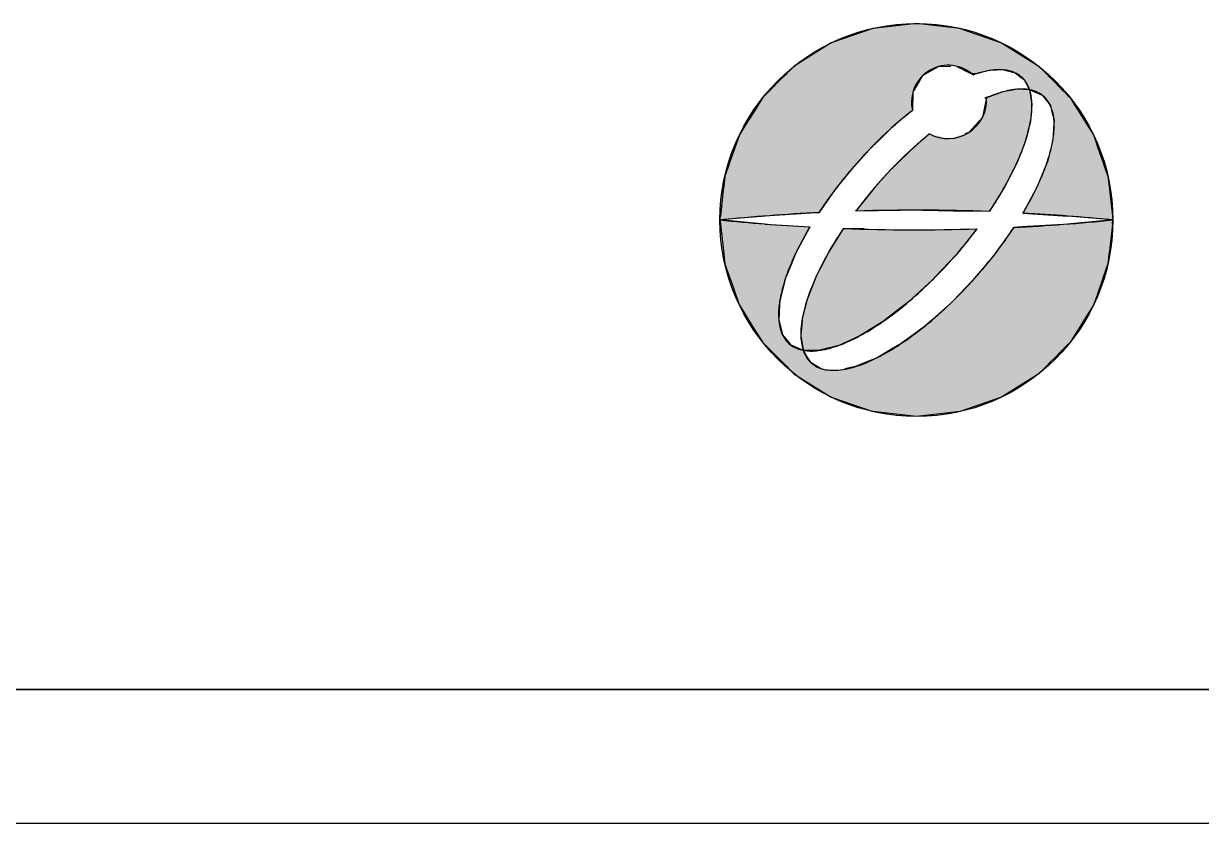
# Model space of a CAD drawing. Extents: x 1329 to 1605, y 497 to 704.
# Drawn here: x 1519.92 to 1533.11, y 496.74 to 505.69 of the extents above; entities that cross this region are included whole.
import ezdxf

# ---------------------------------------------------------------- set-up
doc = ezdxf.new("R2010")
doc.units = 0
doc.layers.add('LSC-DA1', color=7, linetype='CONTINUOUS')

# ---------------------------------------------------------------- blocks, each defined once
blk = doc.blocks.new('*U14')
at = {"layer": 'LSC-DA1', "linetype": 'CONTINUOUS'}
for p, q in [((94.775, 8.899), (94.31, 8.737)), ((95.265, 8.955), (94.775, 8.899)), ((95.754, 8.899), (95.265, 8.955)), ((95.754, 8.899), (96.219, 8.737)), ((94.31, 8.737), (93.895, 8.476)), ((96.219, 8.737), (96.634, 8.476)), ((93.89, 8.471), (93.853, 8.435)), ((93.893, 8.475), (93.89, 8.471)), ((93.895, 8.476), (93.893, 8.475)), ((95.51, 8.471), (95.448, 8.435)), ((95.649, 8.475), (95.51, 8.471)), ((95.719, 8.475), (95.725, 8.471)), ((95.725, 8.471), (95.794, 8.435)), ((96.634, 8.476), (96.636, 8.475)), ((96.636, 8.475), (96.639, 8.471)), ((96.639, 8.471), (96.676, 8.435)), ((93.744, 8.326), (93.631, 8.213)), ((93.785, 8.367), (93.744, 8.326)), ((93.798, 8.38), (93.785, 8.367)), ((93.819, 8.401), (93.798, 8.38)), ((93.846, 8.428), (93.819, 8.401)), ((93.853, 8.435), (93.846, 8.428)), ((95.307, 8.326), (95.24, 8.213)), ((95.331, 8.367), (95.307, 8.326)), ((95.353, 8.38), (95.331, 8.367)), ((95.389, 8.401), (95.353, 8.38)), ((95.435, 8.428), (95.389, 8.401)), ((95.448, 8.435), (95.435, 8.428)), ((95.794, 8.435), (95.808, 8.428)), ((95.808, 8.428), (95.86, 8.401)), ((95.9, 8.38), (95.86, 8.401)), ((95.98, 8.401), (95.9, 8.38)), ((96.083, 8.428), (95.98, 8.401)), ((96.242, 8.435), (96.083, 8.428)), ((96.242, 8.435), (96.269, 8.428)), ((96.269, 8.428), (96.372, 8.401)), ((96.372, 8.401), (96.4, 8.38)), ((96.4, 8.38), (96.416, 8.367)), ((96.416, 8.367), (96.47, 8.326)), ((96.47, 8.326), (96.532, 8.213)), ((96.676, 8.435), (96.683, 8.428)), ((96.683, 8.428), (96.71, 8.401)), ((96.71, 8.401), (96.731, 8.38)), ((96.731, 8.38), (96.744, 8.367)), ((96.744, 8.367), (96.785, 8.326)), ((96.785, 8.326), (96.898, 8.213)), ((93.607, 8.189), (93.572, 8.153)), ((93.631, 8.213), (93.607, 8.189)), ((95.226, 8.189), (95.225, 8.153)), ((95.24, 8.213), (95.226, 8.189)), ((96.532, 8.213), (96.588, 8.189)), ((96.588, 8.189), (96.672, 8.153)), ((96.898, 8.213), (96.922, 8.189)), ((96.922, 8.189), (96.957, 8.153)), ((93.545, 8.126), (93.489, 8.038)), ((93.572, 8.153), (93.545, 8.126)), ((95.224, 8.126), (95.222, 8.038)), ((95.225, 8.153), (95.224, 8.126)), ((96.672, 8.153), (96.694, 8.126)), ((96.694, 8.126), (96.765, 8.038)), ((96.957, 8.153), (96.985, 8.126)), ((96.985, 8.126), (97.04, 8.038)), ((93.454, 7.982), (93.384, 7.871)), ((93.489, 8.038), (93.454, 7.982)), ((95.22, 7.982), (95.087, 7.871)), ((95.222, 8.038), (95.22, 7.982)), ((96.765, 8.038), (96.778, 7.982)), ((96.778, 7.982), (96.806, 7.871)), ((97.04, 8.038), (97.075, 7.982)), ((97.075, 7.982), (97.145, 7.871)), ((93.333, 7.79), (93.282, 7.709)), ((93.384, 7.871), (93.333, 7.79)), ((94.991, 7.79), (94.907, 7.709)), ((95.087, 7.871), (94.991, 7.79)), ((96.801, 7.79), (96.797, 7.709)), ((96.806, 7.871), (96.801, 7.79)), ((97.145, 7.871), (97.196, 7.79)), ((97.196, 7.79), (97.247, 7.709)), ((93.265, 7.658), (93.235, 7.573)), ((93.282, 7.709), (93.265, 7.658)), ((94.854, 7.658), (94.766, 7.573)), ((94.907, 7.709), (94.854, 7.658)), ((96.794, 7.658), (96.773, 7.573)), ((96.797, 7.709), (96.794, 7.658)), ((97.247, 7.709), (97.265, 7.658)), ((97.265, 7.658), (97.294, 7.573)), ((93.235, 7.573), (93.177, 7.407)), ((94.766, 7.573), (94.615, 7.407)), ((96.773, 7.573), (96.731, 7.407)), ((97.294, 7.573), (97.352, 7.407)), ((93.177, 7.407), (93.153, 7.338)), ((94.615, 7.407), (94.551, 7.338)), ((96.731, 7.407), (96.702, 7.338)), ((97.352, 7.407), (97.376, 7.338)), ((93.153, 7.338), (93.12, 7.244)), ((94.551, 7.338), (94.475, 7.244)), ((96.702, 7.338), (96.664, 7.244)), ((97.376, 7.338), (97.409, 7.244)), ((93.107, 7.129), (93.102, 7.091)), ((93.12, 7.244), (93.107, 7.129)), ((94.382, 7.129), (94.352, 7.091)), ((94.475, 7.244), (94.382, 7.129)), ((96.617, 7.129), (96.597, 7.091)), ((96.664, 7.244), (96.617, 7.129)), ((97.409, 7.244), (97.422, 7.129)), ((97.422, 7.129), (97.427, 7.091)), ((93.102, 7.091), (93.074, 6.837)), ((94.352, 7.091), (94.172, 6.837)), ((96.597, 7.091), (96.461, 6.837)), ((97.427, 7.091), (97.455, 6.837)), ((93.574, 6.799), (93.065, 6.755)), ((93.065, 6.755), (93.07, 6.799)), ((93.073, 6.832), (93.07, 6.803)), ((93.07, 6.803), (93.07, 6.799)), ((93.074, 6.837), (93.073, 6.832)), ((93.618, 6.803), (93.574, 6.799)), ((94.088, 6.832), (93.618, 6.803)), ((94.172, 6.837), (94.088, 6.832)), ((96.461, 6.837), (96.458, 6.832)), ((96.458, 6.832), (96.903, 6.803)), ((96.903, 6.803), (96.962, 6.799)), ((97.465, 6.755), (96.962, 6.799)), ((97.455, 6.837), (97.456, 6.832)), ((97.456, 6.832), (97.459, 6.803)), ((97.459, 6.803), (97.46, 6.799)), ((97.46, 6.799), (97.465, 6.755))]:
    blk.add_line(p, q, dxfattribs=at)
for points in [[(94.775, 8.899), (94.31, 8.737), (96.219, 8.737)], [(95.265, 8.955), (94.775, 8.899), (95.754, 8.899)], [(94.31, 8.737), (93.895, 8.476), (96.634, 8.476)], [(93.89, 8.471), (93.853, 8.435), (95.448, 8.435)], [(93.893, 8.475), (93.89, 8.471), (95.51, 8.471)], [(93.895, 8.476), (93.893, 8.475), (95.649, 8.475)], [(95.717, 8.476), (95.719, 8.475), (96.636, 8.475)], [(95.719, 8.475), (95.725, 8.471), (96.639, 8.471)], [(95.725, 8.471), (95.794, 8.435), (96.676, 8.435)], [(93.744, 8.326), (93.631, 8.213), (95.24, 8.213)], [(93.785, 8.367), (93.744, 8.326), (95.307, 8.326)], [(93.798, 8.38), (93.785, 8.367), (95.331, 8.367)], [(93.819, 8.401), (93.798, 8.38), (95.353, 8.38)], [(93.846, 8.428), (93.819, 8.401), (95.389, 8.401)], [(93.853, 8.435), (93.846, 8.428), (95.435, 8.428)], [(95.794, 8.435), (95.808, 8.428), (96.083, 8.428)], [(95.808, 8.428), (95.86, 8.401), (95.98, 8.401)], [(96.242, 8.435), (96.269, 8.428), (96.683, 8.428)], [(96.269, 8.428), (96.372, 8.401), (96.71, 8.401)], [(96.372, 8.401), (96.4, 8.38), (96.731, 8.38)], [(96.4, 8.38), (96.416, 8.367), (96.744, 8.367)], [(96.416, 8.367), (96.47, 8.326), (96.785, 8.326)], [(96.47, 8.326), (96.532, 8.213), (96.898, 8.213)], [(93.607, 8.189), (93.572, 8.153), (95.225, 8.153)], [(93.631, 8.213), (93.607, 8.189), (95.226, 8.189)], [(96.532, 8.213), (96.588, 8.189), (96.922, 8.189)], [(96.588, 8.189), (96.672, 8.153), (96.957, 8.153)], [(93.545, 8.126), (93.489, 8.038), (95.222, 8.038)], [(93.572, 8.153), (93.545, 8.126), (95.224, 8.126)], [(96.672, 8.153), (96.694, 8.126), (96.985, 8.126)], [(96.694, 8.126), (96.765, 8.038), (97.04, 8.038)], [(93.454, 7.982), (93.384, 7.871), (95.087, 7.871)], [(93.489, 8.038), (93.454, 7.982), (95.22, 7.982)], [(96.765, 8.038), (96.778, 7.982), (97.075, 7.982)], [(96.778, 7.982), (96.806, 7.871), (97.145, 7.871)], [(93.333, 7.79), (93.282, 7.709), (94.907, 7.709)], [(93.384, 7.871), (93.333, 7.79), (94.991, 7.79)], [(96.801, 7.79), (96.797, 7.709), (97.247, 7.709)], [(96.806, 7.871), (96.801, 7.79), (97.196, 7.79)], [(93.265, 7.658), (93.235, 7.573), (94.766, 7.573)], [(93.282, 7.709), (93.265, 7.658), (94.854, 7.658)], [(96.794, 7.658), (96.773, 7.573), (97.294, 7.573)], [(96.797, 7.709), (96.794, 7.658), (97.265, 7.658)], [(93.235, 7.573), (93.177, 7.407), (94.615, 7.407)], [(96.773, 7.573), (96.731, 7.407), (97.352, 7.407)], [(93.177, 7.407), (93.153, 7.338), (94.551, 7.338)], [(96.731, 7.407), (96.702, 7.338), (97.376, 7.338)], [(93.153, 7.338), (93.12, 7.244), (94.475, 7.244)], [(96.702, 7.338), (96.664, 7.244), (97.409, 7.244)], [(93.107, 7.129), (93.102, 7.091), (94.352, 7.091)], [(93.12, 7.244), (93.107, 7.129), (94.382, 7.129)], [(96.617, 7.129), (96.597, 7.091), (97.427, 7.091)], [(96.664, 7.244), (96.617, 7.129), (97.422, 7.129)], [(93.102, 7.091), (93.074, 6.837), (94.172, 6.837)], [(96.597, 7.091), (96.461, 6.837), (97.455, 6.837)], [(93.073, 6.832), (93.07, 6.803), (93.618, 6.803)], [(93.07, 6.803), (93.07, 6.799), (93.574, 6.799)], [(93.074, 6.837), (93.073, 6.832), (94.088, 6.832)], [(96.461, 6.837), (96.458, 6.832), (97.456, 6.832)], [(96.458, 6.832), (96.903, 6.803), (97.459, 6.803)], [(96.903, 6.803), (96.962, 6.799), (97.46, 6.799)]]:
    blk.add_solid(points, dxfattribs=at)
at = {"layer": 'LSC-DA1', "linetype": 'CONTINUOUS', "extrusion": (0, 0, -1)}
for points in [[(-94.775, 8.899), (-95.754, 8.899), (-96.219, 8.737)], [(-94.31, 8.737), (-96.219, 8.737), (-96.634, 8.476)], [(-93.89, 8.471), (-95.51, 8.471), (-95.448, 8.435)], [(-93.893, 8.475), (-95.649, 8.475), (-95.51, 8.471)], [(-93.895, 8.476), (-95.717, 8.476), (-95.649, 8.475)], [(-95.717, 8.476), (-96.634, 8.476), (-96.636, 8.475)], [(-95.719, 8.475), (-96.636, 8.475), (-96.639, 8.471)], [(-95.725, 8.471), (-96.639, 8.471), (-96.676, 8.435)], [(-93.744, 8.326), (-95.307, 8.326), (-95.24, 8.213)], [(-93.785, 8.367), (-95.331, 8.367), (-95.307, 8.326)], [(-93.798, 8.38), (-95.353, 8.38), (-95.331, 8.367)], [(-93.819, 8.401), (-95.389, 8.401), (-95.353, 8.38)], [(-93.846, 8.428), (-95.435, 8.428), (-95.389, 8.401)], [(-93.853, 8.435), (-95.448, 8.435), (-95.435, 8.428)], [(-95.794, 8.435), (-96.242, 8.435), (-96.083, 8.428)], [(-95.808, 8.428), (-96.083, 8.428), (-95.98, 8.401)], [(-95.86, 8.401), (-95.98, 8.401), (-95.9, 8.38)], [(-96.242, 8.435), (-96.676, 8.435), (-96.683, 8.428)], [(-96.269, 8.428), (-96.683, 8.428), (-96.71, 8.401)], [(-96.372, 8.401), (-96.71, 8.401), (-96.731, 8.38)], [(-96.4, 8.38), (-96.731, 8.38), (-96.744, 8.367)], [(-96.416, 8.367), (-96.744, 8.367), (-96.785, 8.326)], [(-96.47, 8.326), (-96.785, 8.326), (-96.898, 8.213)], [(-93.607, 8.189), (-95.226, 8.189), (-95.225, 8.153)], [(-93.631, 8.213), (-95.24, 8.213), (-95.226, 8.189)], [(-96.532, 8.213), (-96.898, 8.213), (-96.922, 8.189)], [(-96.588, 8.189), (-96.922, 8.189), (-96.957, 8.153)], [(-93.545, 8.126), (-95.224, 8.126), (-95.222, 8.038)], [(-93.572, 8.153), (-95.225, 8.153), (-95.224, 8.126)], [(-96.672, 8.153), (-96.957, 8.153), (-96.985, 8.126)], [(-96.694, 8.126), (-96.985, 8.126), (-97.04, 8.038)], [(-93.454, 7.982), (-95.22, 7.982), (-95.087, 7.871)], [(-93.489, 8.038), (-95.222, 8.038), (-95.22, 7.982)], [(-96.765, 8.038), (-97.04, 8.038), (-97.075, 7.982)], [(-96.778, 7.982), (-97.075, 7.982), (-97.145, 7.871)], [(-93.333, 7.79), (-94.991, 7.79), (-94.907, 7.709)], [(-93.384, 7.871), (-95.087, 7.871), (-94.991, 7.79)], [(-96.801, 7.79), (-97.196, 7.79), (-97.247, 7.709)], [(-96.806, 7.871), (-97.145, 7.871), (-97.196, 7.79)], [(-93.265, 7.658), (-94.854, 7.658), (-94.766, 7.573)], [(-93.282, 7.709), (-94.907, 7.709), (-94.854, 7.658)], [(-96.794, 7.658), (-97.265, 7.658), (-97.294, 7.573)], [(-96.797, 7.709), (-97.247, 7.709), (-97.265, 7.658)], [(-93.235, 7.573), (-94.766, 7.573), (-94.615, 7.407)], [(-96.773, 7.573), (-97.294, 7.573), (-97.352, 7.407)], [(-93.177, 7.407), (-94.615, 7.407), (-94.551, 7.338)], [(-96.731, 7.407), (-97.352, 7.407), (-97.376, 7.338)], [(-93.153, 7.338), (-94.551, 7.338), (-94.475, 7.244)], [(-96.702, 7.338), (-97.376, 7.338), (-97.409, 7.244)], [(-93.107, 7.129), (-94.382, 7.129), (-94.352, 7.091)], [(-93.12, 7.244), (-94.475, 7.244), (-94.382, 7.129)], [(-96.617, 7.129), (-97.422, 7.129), (-97.427, 7.091)], [(-96.664, 7.244), (-97.409, 7.244), (-97.422, 7.129)], [(-93.102, 7.091), (-94.352, 7.091), (-94.172, 6.837)], [(-96.597, 7.091), (-97.427, 7.091), (-97.455, 6.837)], [(-93.07, 6.799), (-93.574, 6.799), (-93.065, 6.755)], [(-93.07, 6.803), (-93.618, 6.803), (-93.574, 6.799)], [(-93.073, 6.832), (-94.088, 6.832), (-93.618, 6.803)], [(-93.074, 6.837), (-94.172, 6.837), (-94.088, 6.832)], [(-96.458, 6.832), (-97.456, 6.832), (-97.459, 6.803)], [(-96.461, 6.837), (-97.455, 6.837), (-97.456, 6.832)], [(-96.903, 6.803), (-97.459, 6.803), (-97.46, 6.799)], [(-96.962, 6.799), (-97.46, 6.799), (-97.465, 6.755)]]:
    blk.add_solid(points, dxfattribs=at)
blk = doc.blocks.new('*U15')
at = {"layer": 'LSC-DA1', "linetype": 'CONTINUOUS'}
for p, q in [((96.231, 8.189), (96.05, 8.124)), ((96.36, 8.213), (96.231, 8.189)), ((96.393, 8.219), (96.36, 8.213)), ((96.532, 8.213), (96.393, 8.219)), ((96.532, 8.213), (96.536, 8.189)), ((96.536, 8.189), (96.547, 8.124)), ((96.035, 8.053), (96.004, 7.901)), ((96.05, 8.124), (96.035, 8.053)), ((96.559, 8.053), (96.546, 7.901)), ((96.547, 8.124), (96.559, 8.053)), ((95.964, 7.858), (95.85, 7.733)), ((96.004, 7.901), (95.964, 7.858)), ((96.542, 7.858), (96.51, 7.733)), ((96.546, 7.901), (96.542, 7.858)), ((95.35, 7.666), (95.311, 7.633)), ((95.411, 7.72), (95.35, 7.666)), ((95.85, 7.733), (95.808, 7.72)), ((96.493, 7.666), (96.484, 7.633)), ((96.507, 7.72), (96.493, 7.666)), ((96.51, 7.733), (96.507, 7.72)), ((95.193, 7.53), (95.046, 7.385)), ((95.311, 7.633), (95.193, 7.53)), ((96.444, 7.53), (96.386, 7.385)), ((96.484, 7.633), (96.444, 7.53)), ((94.979, 7.319), (94.801, 7.121)), ((95.046, 7.385), (94.979, 7.319)), ((96.352, 7.319), (96.251, 7.121)), ((96.386, 7.385), (96.352, 7.319)), ((94.775, 7.092), (94.594, 6.864)), ((94.801, 7.121), (94.775, 7.092)), ((96.233, 7.092), (96.091, 6.864)), ((96.251, 7.121), (96.233, 7.092)), ((95.334, 6.864), (94.585, 6.854)), ((94.585, 6.854), (94.594, 6.864)), ((95.334, 6.864), (95.849, 6.854)), ((96.091, 6.864), (96.085, 6.854)), ((96.082, 6.849), (95.849, 6.854)), ((96.085, 6.854), (96.082, 6.849))]:
    blk.add_line(p, q, dxfattribs=at)
for points in [[(96.231, 8.189), (96.05, 8.124), (96.547, 8.124)], [(96.36, 8.213), (96.231, 8.189), (96.536, 8.189)], [(96.393, 8.219), (96.36, 8.213), (96.532, 8.213)], [(96.035, 8.053), (96.004, 7.901), (96.546, 7.901)], [(96.05, 8.124), (96.035, 8.053), (96.559, 8.053)], [(95.964, 7.858), (95.85, 7.733), (96.51, 7.733)], [(96.004, 7.901), (95.964, 7.858), (96.542, 7.858)], [(95.35, 7.666), (95.311, 7.633), (96.484, 7.633)], [(95.411, 7.72), (95.35, 7.666), (95.633, 7.666)], [(95.808, 7.72), (95.633, 7.666), (96.493, 7.666)], [(95.85, 7.733), (95.808, 7.72), (96.507, 7.72)], [(95.193, 7.53), (95.046, 7.385), (96.386, 7.385)], [(95.311, 7.633), (95.193, 7.53), (96.444, 7.53)], [(94.979, 7.319), (94.801, 7.121), (96.251, 7.121)], [(95.046, 7.385), (94.979, 7.319), (96.352, 7.319)], [(94.775, 7.092), (94.594, 6.864), (96.091, 6.864)], [(94.801, 7.121), (94.775, 7.092), (96.233, 7.092)], [(95.334, 6.864), (95.849, 6.854), (96.085, 6.854)]]:
    blk.add_solid(points, dxfattribs=at)
at = {"layer": 'LSC-DA1', "linetype": 'CONTINUOUS', "extrusion": (0, 0, -1)}
for points in [[(-96.231, 8.189), (-96.536, 8.189), (-96.547, 8.124)], [(-96.36, 8.213), (-96.532, 8.213), (-96.536, 8.189)], [(-96.035, 8.053), (-96.559, 8.053), (-96.546, 7.901)], [(-96.05, 8.124), (-96.547, 8.124), (-96.559, 8.053)], [(-95.964, 7.858), (-96.542, 7.858), (-96.51, 7.733)], [(-96.004, 7.901), (-96.546, 7.901), (-96.542, 7.858)], [(-95.35, 7.666), (-96.493, 7.666), (-96.484, 7.633)], [(-95.808, 7.72), (-96.507, 7.72), (-96.493, 7.666)], [(-95.85, 7.733), (-96.51, 7.733), (-96.507, 7.72)], [(-95.193, 7.53), (-96.444, 7.53), (-96.386, 7.385)], [(-95.311, 7.633), (-96.484, 7.633), (-96.444, 7.53)], [(-94.979, 7.319), (-96.352, 7.319), (-96.251, 7.121)], [(-95.046, 7.385), (-96.386, 7.385), (-96.352, 7.319)], [(-94.775, 7.092), (-96.233, 7.092), (-96.091, 6.864)], [(-94.801, 7.121), (-96.251, 7.121), (-96.233, 7.092)], [(-94.594, 6.864), (-95.334, 6.864), (-94.585, 6.854)], [(-95.334, 6.864), (-96.091, 6.864), (-96.085, 6.854)], [(-95.849, 6.854), (-96.085, 6.854), (-96.082, 6.849)]]:
    blk.add_solid(points, dxfattribs=at)
blk = doc.blocks.new('*U16')
at = {"layer": 'LSC-DA1', "linetype": 'CONTINUOUS'}
for p, q in [((94.438, 6.645), (94.278, 6.388)), ((94.444, 6.655), (94.438, 6.645)), ((94.447, 6.66), (94.444, 6.655)), ((94.681, 6.655), (94.447, 6.66)), ((95.935, 6.645), (95.728, 6.388)), ((95.935, 6.645), (95.944, 6.655)), ((94.264, 6.36), (94.143, 6.125)), ((94.278, 6.388), (94.264, 6.36)), ((95.705, 6.36), (95.484, 6.125)), ((95.728, 6.388), (95.705, 6.36)), ((94.127, 6.084), (94.045, 5.876)), ((94.143, 6.125), (94.127, 6.084)), ((95.446, 6.084), (95.219, 5.876)), ((95.484, 6.125), (95.446, 6.084)), ((94.035, 5.837), (93.987, 5.651)), ((94.045, 5.876), (94.035, 5.837)), ((95.176, 5.837), (94.935, 5.651)), ((95.219, 5.876), (95.176, 5.837)), ((93.985, 5.628), (93.971, 5.464)), ((93.987, 5.651), (93.985, 5.628)), ((94.904, 5.628), (94.641, 5.464)), ((94.935, 5.651), (94.904, 5.628)), ((93.971, 5.464), (93.971, 5.456)), ((93.971, 5.456), (93.988, 5.351)), ((94.624, 5.456), (94.396, 5.351)), ((94.641, 5.464), (94.624, 5.456)), ((93.988, 5.351), (93.997, 5.296)), ((94.179, 5.295), (93.997, 5.296)), ((94.184, 5.296), (94.179, 5.295)), ((94.396, 5.351), (94.184, 5.296))]:
    blk.add_line(p, q, dxfattribs=at)
for points in [[(94.438, 6.645), (94.278, 6.388), (95.728, 6.388)], [(94.444, 6.655), (94.438, 6.645), (95.195, 6.645)], [(94.447, 6.66), (94.444, 6.655), (94.681, 6.655)], [(95.944, 6.655), (95.195, 6.645), (95.935, 6.645)], [(94.264, 6.36), (94.143, 6.125), (95.484, 6.125)], [(94.278, 6.388), (94.264, 6.36), (95.705, 6.36)], [(94.127, 6.084), (94.045, 5.876), (95.219, 5.876)], [(94.143, 6.125), (94.127, 6.084), (95.446, 6.084)], [(94.035, 5.837), (93.987, 5.651), (94.935, 5.651)], [(94.045, 5.876), (94.035, 5.837), (95.176, 5.837)], [(93.985, 5.628), (93.971, 5.464), (94.641, 5.464)], [(93.987, 5.651), (93.985, 5.628), (94.904, 5.628)], [(93.971, 5.464), (93.971, 5.456), (94.624, 5.456)], [(93.971, 5.456), (93.988, 5.351), (94.396, 5.351)], [(93.988, 5.351), (93.997, 5.296), (94.184, 5.296)]]:
    blk.add_solid(points, dxfattribs=at)
at = {"layer": 'LSC-DA1', "linetype": 'CONTINUOUS', "extrusion": (0, 0, -1)}
for points in [[(-94.438, 6.645), (-95.935, 6.645), (-95.728, 6.388)], [(-94.444, 6.655), (-94.681, 6.655), (-95.195, 6.645)], [(-94.264, 6.36), (-95.705, 6.36), (-95.484, 6.125)], [(-94.278, 6.388), (-95.728, 6.388), (-95.705, 6.36)], [(-94.127, 6.084), (-95.446, 6.084), (-95.219, 5.876)], [(-94.143, 6.125), (-95.484, 6.125), (-95.446, 6.084)], [(-94.035, 5.837), (-95.176, 5.837), (-94.935, 5.651)], [(-94.045, 5.876), (-95.219, 5.876), (-95.176, 5.837)], [(-93.985, 5.628), (-94.904, 5.628), (-94.641, 5.464)], [(-93.987, 5.651), (-94.935, 5.651), (-94.904, 5.628)], [(-93.971, 5.464), (-94.641, 5.464), (-94.624, 5.456)], [(-93.971, 5.456), (-94.624, 5.456), (-94.396, 5.351)], [(-93.988, 5.351), (-94.396, 5.351), (-94.184, 5.296)], [(-93.997, 5.296), (-94.184, 5.296), (-94.179, 5.295)]]:
    blk.add_solid(points, dxfattribs=at)
blk = doc.blocks.new('*U17')
at = {"layer": 'LSC-DA1', "linetype": 'CONTINUOUS'}
for p, q in [((93.065, 6.755), (93.07, 6.71)), ((93.568, 6.71), (93.065, 6.755)), ((97.465, 6.755), (96.955, 6.71)), ((97.46, 6.71), (97.465, 6.755)), ((93.07, 6.71), (93.07, 6.706)), ((93.07, 6.706), (93.073, 6.677)), ((93.073, 6.677), (93.074, 6.672)), ((93.074, 6.672), (93.107, 6.38)), ((93.568, 6.71), (93.626, 6.706)), ((93.626, 6.706), (94.071, 6.677)), ((94.069, 6.672), (93.912, 6.38)), ((94.071, 6.677), (94.069, 6.672)), ((96.357, 6.672), (96.148, 6.38)), ((96.441, 6.677), (96.357, 6.672)), ((96.911, 6.706), (96.441, 6.677)), ((96.955, 6.71), (96.911, 6.706)), ((97.455, 6.672), (97.422, 6.38)), ((97.456, 6.677), (97.455, 6.672)), ((97.459, 6.706), (97.456, 6.677)), ((97.46, 6.71), (97.459, 6.706)), ((93.107, 6.38), (93.108, 6.369)), ((93.108, 6.369), (93.12, 6.265)), ((93.907, 6.369), (93.865, 6.265)), ((93.912, 6.38), (93.907, 6.369)), ((96.139, 6.369), (96.053, 6.265)), ((96.148, 6.38), (96.139, 6.369)), ((97.421, 6.369), (97.409, 6.265)), ((97.422, 6.38), (97.421, 6.369)), ((93.12, 6.265), (93.177, 6.102)), ((93.865, 6.265), (93.798, 6.102)), ((96.053, 6.265), (95.916, 6.102)), ((97.409, 6.265), (97.352, 6.102)), ((93.177, 6.102), (93.186, 6.076)), ((93.186, 6.076), (93.265, 5.851)), ((93.792, 6.076), (93.735, 5.851)), ((93.798, 6.102), (93.792, 6.076)), ((95.894, 6.076), (95.675, 5.851)), ((95.916, 6.102), (95.894, 6.076)), ((97.343, 6.076), (97.265, 5.851)), ((97.352, 6.102), (97.343, 6.076)), ((93.265, 5.851), (93.281, 5.804)), ((93.281, 5.804), (93.282, 5.8)), ((93.735, 5.851), (93.732, 5.804)), ((93.732, 5.804), (93.732, 5.8)), ((95.63, 5.804), (95.625, 5.8)), ((95.675, 5.851), (95.63, 5.804)), ((97.248, 5.804), (97.247, 5.8)), ((97.265, 5.851), (97.248, 5.804)), ((93.282, 5.8), (93.384, 5.638)), ((93.732, 5.8), (93.723, 5.638)), ((95.625, 5.8), (95.441, 5.638)), ((97.247, 5.8), (97.145, 5.638)), ((93.384, 5.638), (93.43, 5.564)), ((93.43, 5.564), (93.489, 5.471)), ((93.723, 5.638), (93.742, 5.564)), ((93.742, 5.564), (93.764, 5.471)), ((95.357, 5.564), (95.23, 5.471)), ((95.441, 5.638), (95.357, 5.564)), ((97.099, 5.564), (97.04, 5.471)), ((97.145, 5.638), (97.099, 5.564)), ((93.489, 5.471), (93.545, 5.383)), ((93.764, 5.471), (93.835, 5.383)), ((95.23, 5.471), (95.109, 5.383)), ((97.04, 5.471), (96.985, 5.383)), ((93.545, 5.383), (93.563, 5.365)), ((93.563, 5.365), (93.572, 5.356)), ((93.572, 5.356), (93.631, 5.296)), ((93.631, 5.296), (93.715, 5.213)), ((93.835, 5.383), (93.85, 5.365)), ((93.85, 5.365), (93.857, 5.356)), ((93.857, 5.356), (93.997, 5.296)), ((93.997, 5.296), (94.047, 5.213)), ((94.967, 5.296), (94.824, 5.213)), ((95.069, 5.356), (94.967, 5.296)), ((95.084, 5.365), (95.069, 5.356)), ((95.109, 5.383), (95.084, 5.365)), ((96.898, 5.296), (96.815, 5.213)), ((96.957, 5.356), (96.898, 5.296)), ((96.966, 5.365), (96.957, 5.356)), ((96.985, 5.383), (96.966, 5.365)), ((93.715, 5.213), (93.762, 5.166)), ((93.762, 5.166), (93.813, 5.114)), ((94.047, 5.213), (94.075, 5.166)), ((94.075, 5.166), (94.162, 5.114)), ((94.709, 5.166), (94.584, 5.114)), ((94.824, 5.213), (94.709, 5.166)), ((96.767, 5.166), (96.716, 5.114)), ((96.815, 5.213), (96.767, 5.166)), ((93.813, 5.114), (93.837, 5.09)), ((93.837, 5.09), (93.854, 5.073)), ((93.854, 5.073), (93.893, 5.034)), ((93.893, 5.034), (94.31, 4.772)), ((94.162, 5.114), (94.203, 5.09)), ((94.584, 5.114), (94.463, 5.09)), ((96.636, 5.034), (96.219, 4.772)), ((96.675, 5.073), (96.636, 5.034)), ((96.692, 5.09), (96.675, 5.073)), ((96.716, 5.114), (96.692, 5.09)), ((94.31, 4.772), (94.775, 4.61)), ((96.219, 4.772), (95.754, 4.61)), ((95.265, 4.555), (94.775, 4.61)), ((95.754, 4.61), (95.265, 4.555))]:
    blk.add_line(p, q, dxfattribs=at)
for points in [[(93.065, 6.755), (93.07, 6.71), (93.568, 6.71)], [(97.465, 6.755), (96.955, 6.71), (97.46, 6.71)], [(93.07, 6.71), (93.07, 6.706), (93.626, 6.706)], [(93.07, 6.706), (93.073, 6.677), (94.071, 6.677)], [(93.073, 6.677), (93.074, 6.672), (94.069, 6.672)], [(93.074, 6.672), (93.107, 6.38), (93.912, 6.38)], [(96.357, 6.672), (96.148, 6.38), (97.422, 6.38)], [(96.441, 6.677), (96.357, 6.672), (97.455, 6.672)], [(96.911, 6.706), (96.441, 6.677), (97.456, 6.677)], [(96.955, 6.71), (96.911, 6.706), (97.459, 6.706)], [(93.107, 6.38), (93.108, 6.369), (93.907, 6.369)], [(93.108, 6.369), (93.12, 6.265), (93.865, 6.265)], [(96.139, 6.369), (96.053, 6.265), (97.409, 6.265)], [(96.148, 6.38), (96.139, 6.369), (97.421, 6.369)], [(93.12, 6.265), (93.177, 6.102), (93.798, 6.102)], [(96.053, 6.265), (95.916, 6.102), (97.352, 6.102)], [(93.177, 6.102), (93.186, 6.076), (93.792, 6.076)], [(93.186, 6.076), (93.265, 5.851), (93.735, 5.851)], [(95.894, 6.076), (95.675, 5.851), (97.265, 5.851)], [(95.916, 6.102), (95.894, 6.076), (97.343, 6.076)], [(93.265, 5.851), (93.281, 5.804), (93.732, 5.804)], [(93.281, 5.804), (93.282, 5.8), (93.732, 5.8)], [(95.63, 5.804), (95.625, 5.8), (97.247, 5.8)], [(95.675, 5.851), (95.63, 5.804), (97.248, 5.804)], [(93.282, 5.8), (93.384, 5.638), (93.723, 5.638)], [(95.625, 5.8), (95.441, 5.638), (97.145, 5.638)], [(93.384, 5.638), (93.43, 5.564), (93.742, 5.564)], [(93.43, 5.564), (93.489, 5.471), (93.764, 5.471)], [(95.357, 5.564), (95.23, 5.471), (97.04, 5.471)], [(95.441, 5.638), (95.357, 5.564), (97.099, 5.564)], [(93.489, 5.471), (93.545, 5.383), (93.835, 5.383)], [(95.23, 5.471), (95.109, 5.383), (96.985, 5.383)], [(93.545, 5.383), (93.563, 5.365), (93.85, 5.365)], [(93.563, 5.365), (93.572, 5.356), (93.857, 5.356)], [(93.572, 5.356), (93.631, 5.296), (93.997, 5.296)], [(93.631, 5.296), (93.715, 5.213), (94.047, 5.213)], [(94.967, 5.296), (94.824, 5.213), (96.815, 5.213)], [(95.069, 5.356), (94.967, 5.296), (96.898, 5.296)], [(95.084, 5.365), (95.069, 5.356), (96.957, 5.356)], [(95.109, 5.383), (95.084, 5.365), (96.966, 5.365)], [(93.715, 5.213), (93.762, 5.166), (94.075, 5.166)], [(93.762, 5.166), (93.813, 5.114), (94.162, 5.114)], [(94.709, 5.166), (94.584, 5.114), (96.716, 5.114)], [(94.824, 5.213), (94.709, 5.166), (96.767, 5.166)], [(93.813, 5.114), (93.837, 5.09), (94.203, 5.09)], [(93.837, 5.09), (93.854, 5.073), (94.375, 5.073)], [(93.854, 5.073), (93.893, 5.034), (96.636, 5.034)], [(93.893, 5.034), (94.31, 4.772), (96.219, 4.772)], [(94.463, 5.09), (94.375, 5.073), (96.675, 5.073)], [(94.584, 5.114), (94.463, 5.09), (96.692, 5.09)], [(94.31, 4.772), (94.775, 4.61), (95.754, 4.61)]]:
    blk.add_solid(points, dxfattribs=at)
at = {"layer": 'LSC-DA1', "linetype": 'CONTINUOUS', "extrusion": (0, 0, -1)}
for points in [[(-93.07, 6.71), (-93.568, 6.71), (-93.626, 6.706)], [(-93.07, 6.706), (-93.626, 6.706), (-94.071, 6.677)], [(-93.073, 6.677), (-94.071, 6.677), (-94.069, 6.672)], [(-93.074, 6.672), (-94.069, 6.672), (-93.912, 6.38)], [(-96.357, 6.672), (-97.455, 6.672), (-97.422, 6.38)], [(-96.441, 6.677), (-97.456, 6.677), (-97.455, 6.672)], [(-96.911, 6.706), (-97.459, 6.706), (-97.456, 6.677)], [(-96.955, 6.71), (-97.46, 6.71), (-97.459, 6.706)], [(-93.107, 6.38), (-93.912, 6.38), (-93.907, 6.369)], [(-93.108, 6.369), (-93.907, 6.369), (-93.865, 6.265)], [(-96.139, 6.369), (-97.421, 6.369), (-97.409, 6.265)], [(-96.148, 6.38), (-97.422, 6.38), (-97.421, 6.369)], [(-93.12, 6.265), (-93.865, 6.265), (-93.798, 6.102)], [(-96.053, 6.265), (-97.409, 6.265), (-97.352, 6.102)], [(-93.177, 6.102), (-93.798, 6.102), (-93.792, 6.076)], [(-93.186, 6.076), (-93.792, 6.076), (-93.735, 5.851)], [(-95.894, 6.076), (-97.343, 6.076), (-97.265, 5.851)], [(-95.916, 6.102), (-97.352, 6.102), (-97.343, 6.076)], [(-93.265, 5.851), (-93.735, 5.851), (-93.732, 5.804)], [(-93.281, 5.804), (-93.732, 5.804), (-93.732, 5.8)], [(-95.63, 5.804), (-97.248, 5.804), (-97.247, 5.8)], [(-95.675, 5.851), (-97.265, 5.851), (-97.248, 5.804)], [(-93.282, 5.8), (-93.732, 5.8), (-93.723, 5.638)], [(-95.625, 5.8), (-97.247, 5.8), (-97.145, 5.638)], [(-93.384, 5.638), (-93.723, 5.638), (-93.742, 5.564)], [(-93.43, 5.564), (-93.742, 5.564), (-93.764, 5.471)], [(-95.357, 5.564), (-97.099, 5.564), (-97.04, 5.471)], [(-95.441, 5.638), (-97.145, 5.638), (-97.099, 5.564)], [(-93.489, 5.471), (-93.764, 5.471), (-93.835, 5.383)], [(-95.23, 5.471), (-97.04, 5.471), (-96.985, 5.383)], [(-93.545, 5.383), (-93.835, 5.383), (-93.85, 5.365)], [(-93.563, 5.365), (-93.85, 5.365), (-93.857, 5.356)], [(-93.572, 5.356), (-93.857, 5.356), (-93.997, 5.296)], [(-93.631, 5.296), (-93.997, 5.296), (-94.047, 5.213)], [(-94.967, 5.296), (-96.898, 5.296), (-96.815, 5.213)], [(-95.069, 5.356), (-96.957, 5.356), (-96.898, 5.296)], [(-95.084, 5.365), (-96.966, 5.365), (-96.957, 5.356)], [(-95.109, 5.383), (-96.985, 5.383), (-96.966, 5.365)], [(-93.715, 5.213), (-94.047, 5.213), (-94.075, 5.166)], [(-93.762, 5.166), (-94.075, 5.166), (-94.162, 5.114)], [(-94.709, 5.166), (-96.767, 5.166), (-96.716, 5.114)], [(-94.824, 5.213), (-96.815, 5.213), (-96.767, 5.166)], [(-93.813, 5.114), (-94.162, 5.114), (-94.203, 5.09)], [(-93.837, 5.09), (-94.203, 5.09), (-94.375, 5.073)], [(-93.854, 5.073), (-96.675, 5.073), (-96.636, 5.034)], [(-93.893, 5.034), (-96.636, 5.034), (-96.219, 4.772)], [(-94.463, 5.09), (-96.692, 5.09), (-96.675, 5.073)], [(-94.584, 5.114), (-96.716, 5.114), (-96.692, 5.09)], [(-94.31, 4.772), (-96.219, 4.772), (-95.754, 4.61)], [(-94.775, 4.61), (-95.754, 4.61), (-95.265, 4.555)]]:
    blk.add_solid(points, dxfattribs=at)
blk = doc.blocks.new('A$C54134F2F')
at = {"layer": 'LSC-DA1'}
for p, q in [((150, 1.5), (0, 1.5)), ((24, 1.5), (138, 1.5)), ((150, 0), (0, 0))]:
    blk.add_line(p, q, dxfattribs=at)
for points in [[(96.082, 6.849, 0), (96.097, 6.872, 0), (96.112, 6.895, 0), (96.127, 6.918, 0), (96.142, 6.94, 0), (96.156, 6.963, 0), (96.17, 6.986, 0), (96.184, 7.008, 0), (96.198, 7.031, 0), (96.212, 7.054, 0), (96.225, 7.076, 0), (96.238, 7.099, 0), (96.251, 7.121, 0), (96.264, 7.144, 0), (96.276, 7.166, 0), (96.288, 7.188, 0), (96.3, 7.211, 0), (96.312, 7.233, 0), (96.323, 7.255, 0), (96.335, 7.277, 0), (96.346, 7.299, 0), (96.356, 7.321, 0), (96.367, 7.342, 0), (96.377, 7.364, 0), (96.387, 7.386, 0), (96.396, 7.407, 0), (96.406, 7.428, 0), (96.415, 7.45, 0), (96.424, 7.471, 0), (96.432, 7.492, 0), (96.441, 7.512, 0), (96.449, 7.533, 0), (96.457, 7.554, 0), (96.464, 7.574, 0), (96.471, 7.594, 0), (96.478, 7.614, 0), (96.485, 7.634, 0), (96.491, 7.654, 0), (96.498, 7.673, 0), (96.503, 7.693, 0), (96.509, 7.712, 0), (96.514, 7.731, 0), (96.519, 7.75, 0), (96.524, 7.769, 0), (96.528, 7.787, 0), (96.532, 7.806, 0), (96.536, 7.824, 0), (96.54, 7.842, 0), (96.543, 7.86, 0), (96.546, 7.877, 0), (96.548, 7.894, 0), (96.551, 7.911, 0), (96.553, 7.928, 0), (96.555, 7.945, 0), (96.556, 7.961, 0), (96.557, 7.978, 0), (96.558, 7.994, 0), (96.559, 8.009, 0), (96.559, 8.025, 0), (96.559, 8.04, 0), (96.558, 8.055, 0), (96.558, 8.07, 0), (96.557, 8.084, 0), (96.556, 8.098, 0), (96.554, 8.112, 0), (96.552, 8.126, 0), (96.55, 8.14, 0), (96.548, 8.153, 0), (96.545, 8.166, 0), (96.542, 8.178, 0), (96.539, 8.191, 0), (96.535, 8.203, 0), (96.532, 8.215, 0), (96.528, 8.226, 0), (96.523, 8.237, 0), (96.518, 8.248, 0), (96.513, 8.259, 0), (96.508, 8.269, 0), (96.502, 8.279, 0), (96.497, 8.289, 0), (96.49, 8.299, 0), (96.484, 8.308, 0), (96.477, 8.317, 0), (96.47, 8.325, 0), (96.463, 8.334, 0), (96.456, 8.342, 0), (96.448, 8.349, 0), (96.439, 8.357, 0), (96.431, 8.364, 0), (96.422, 8.37, 0), (96.414, 8.377, 0), (96.404, 8.383, 0), (96.395, 8.389, 0), (96.385, 8.394, 0), (96.375, 8.399, 0), (96.365, 8.404, 0), (96.355, 8.409, 0), (96.344, 8.413, 0), (96.333, 8.417, 0), (96.322, 8.42, 0), (96.31, 8.423, 0), (96.299, 8.426, 0), (96.287, 8.429, 0), (96.274, 8.431, 0), (96.262, 8.433, 0), (96.249, 8.434, 0), (96.236, 8.436, 0), (96.223, 8.436, 0), (96.21, 8.437, 0), (96.196, 8.437, 0), (96.182, 8.437, 0), (96.168, 8.437, 0), (96.154, 8.436, 0), (96.14, 8.435, 0), (96.125, 8.434, 0), (96.11, 8.432, 0), (96.095, 8.43, 0), (96.08, 8.427, 0), (96.064, 8.425, 0), (96.049, 8.422, 0), (96.033, 8.418, 0), (96.017, 8.415, 0), (96.001, 8.411, 0), (95.984, 8.406, 0), (95.968, 8.402, 0), (95.951, 8.397, 0), (95.934, 8.391, 0), (95.917, 8.386, 0), (95.9, 8.38, 0)], [(96.458, 6.832, 0), (96.471, 6.854, 0), (96.484, 6.877, 0), (96.497, 6.899, 0), (96.509, 6.921, 0), (96.521, 6.943, 0), (96.533, 6.965, 0), (96.545, 6.986, 0), (96.557, 7.008, 0), (96.568, 7.03, 0), (96.579, 7.052, 0), (96.59, 7.073, 0), (96.601, 7.095, 0), (96.611, 7.116, 0), (96.621, 7.137, 0), (96.631, 7.159, 0), (96.641, 7.18, 0), (96.65, 7.201, 0), (96.659, 7.222, 0), (96.668, 7.242, 0), (96.677, 7.263, 0), (96.685, 7.283, 0), (96.693, 7.304, 0), (96.701, 7.324, 0), (96.708, 7.344, 0), (96.716, 7.364, 0), (96.723, 7.384, 0), (96.729, 7.404, 0), (96.736, 7.423, 0), (96.742, 7.443, 0), (96.748, 7.462, 0), (96.754, 7.481, 0), (96.759, 7.5, 0), (96.764, 7.518, 0), (96.769, 7.537, 0), (96.773, 7.555, 0), (96.778, 7.574, 0), (96.782, 7.592, 0), (96.785, 7.609, 0), (96.789, 7.627, 0), (96.792, 7.644, 0), (96.795, 7.661, 0), (96.797, 7.678, 0), (96.8, 7.695, 0), (96.802, 7.712, 0), (96.803, 7.728, 0), (96.805, 7.744, 0), (96.806, 7.76, 0), (96.807, 7.776, 0), (96.808, 7.791, 0), (96.808, 7.807, 0), (96.808, 7.822, 0), (96.808, 7.836, 0), (96.807, 7.851, 0), (96.806, 7.865, 0), (96.805, 7.879, 0), (96.804, 7.893, 0), (96.802, 7.907, 0), (96.8, 7.92, 0), (96.798, 7.933, 0), (96.795, 7.946, 0), (96.792, 7.958, 0), (96.789, 7.97, 0), (96.786, 7.982, 0), (96.782, 7.994, 0), (96.778, 8.005, 0), (96.774, 8.017, 0), (96.769, 8.027, 0), (96.764, 8.038, 0), (96.759, 8.048, 0), (96.754, 8.058, 0), (96.748, 8.068, 0), (96.743, 8.078, 0), (96.736, 8.087, 0), (96.73, 8.096, 0), (96.723, 8.104, 0), (96.716, 8.113, 0), (96.709, 8.121, 0), (96.701, 8.128, 0), (96.694, 8.136, 0), (96.686, 8.143, 0), (96.677, 8.15, 0), (96.669, 8.156, 0), (96.66, 8.162, 0), (96.651, 8.168, 0), (96.641, 8.174, 0), (96.632, 8.179, 0), (96.622, 8.184, 0), (96.612, 8.189, 0), (96.602, 8.193, 0), (96.591, 8.197, 0), (96.58, 8.201, 0), (96.569, 8.204, 0), (96.558, 8.207, 0), (96.546, 8.21, 0), (96.534, 8.212, 0), (96.522, 8.215, 0), (96.51, 8.216, 0), (96.498, 8.218, 0), (96.485, 8.219, 0), (96.472, 8.22, 0), (96.459, 8.221, 0), (96.445, 8.221, 0), (96.432, 8.221, 0), (96.418, 8.22, 0), (96.404, 8.22, 0), (96.39, 8.219, 0), (96.376, 8.217, 0), (96.361, 8.216, 0), (96.346, 8.214, 0), (96.331, 8.211, 0), (96.316, 8.209, 0), (96.301, 8.206, 0), (96.285, 8.203, 0), (96.269, 8.199, 0), (96.254, 8.195, 0), (96.238, 8.191, 0), (96.221, 8.186, 0), (96.205, 8.182, 0), (96.188, 8.176, 0), (96.172, 8.171, 0), (96.155, 8.165, 0), (96.138, 8.159, 0), (96.121, 8.153, 0), (96.103, 8.146, 0), (96.086, 8.139, 0), (96.068, 8.132, 0), (96.05, 8.125, 0), (96.032, 8.117, 0)], [(95.22, 7.982, 0), (95.211, 7.975, 0), (95.202, 7.968, 0), (95.193, 7.961, 0), (95.184, 7.954, 0), (95.175, 7.947, 0), (95.166, 7.94, 0), (95.157, 7.932, 0), (95.148, 7.925, 0), (95.139, 7.918, 0), (95.131, 7.91, 0), (95.122, 7.903, 0), (95.113, 7.895, 0), (95.104, 7.888, 0), (95.095, 7.88, 0), (95.086, 7.873, 0), (95.077, 7.865, 0), (95.068, 7.857, 0), (95.059, 7.85, 0), (95.05, 7.842, 0), (95.041, 7.834, 0), (95.032, 7.826, 0), (95.023, 7.818, 0), (95.014, 7.811, 0), (95.005, 7.803, 0), (94.997, 7.795, 0), (94.988, 7.787, 0), (94.979, 7.779, 0), (94.97, 7.77, 0), (94.961, 7.762, 0), (94.952, 7.754, 0), (94.943, 7.746, 0), (94.934, 7.738, 0), (94.926, 7.729, 0), (94.917, 7.721, 0), (94.908, 7.713, 0), (94.899, 7.704, 0), (94.89, 7.696, 0), (94.882, 7.688, 0), (94.873, 7.679, 0), (94.864, 7.671, 0), (94.855, 7.662, 0), (94.847, 7.653, 0), (94.838, 7.645, 0), (94.829, 7.636, 0), (94.82, 7.628, 0), (94.811, 7.619, 0), (94.803, 7.61, 0), (94.794, 7.601, 0), (94.785, 7.593, 0), (94.777, 7.584, 0), (94.768, 7.575, 0), (94.76, 7.566, 0), (94.751, 7.557, 0), (94.742, 7.548, 0), (94.734, 7.539, 0), (94.725, 7.53, 0), (94.717, 7.521, 0), (94.708, 7.512, 0), (94.7, 7.503, 0), (94.691, 7.494, 0), (94.683, 7.485, 0), (94.674, 7.476, 0), (94.666, 7.467, 0), (94.657, 7.458, 0), (94.649, 7.448, 0), (94.641, 7.439, 0), (94.632, 7.43, 0), (94.624, 7.421, 0), (94.615, 7.411, 0), (94.607, 7.402, 0), (94.599, 7.393, 0), (94.591, 7.383, 0), (94.582, 7.374, 0), (94.574, 7.365, 0), (94.566, 7.355, 0), (94.558, 7.346, 0), (94.55, 7.336, 0), (94.542, 7.327, 0), (94.534, 7.317, 0), (94.525, 7.308, 0), (94.517, 7.298, 0), (94.509, 7.289, 0), (94.501, 7.279, 0), (94.493, 7.27, 0), (94.485, 7.26, 0), (94.478, 7.25, 0), (94.47, 7.241, 0), (94.462, 7.231, 0), (94.454, 7.221, 0), (94.446, 7.212, 0), (94.438, 7.202, 0), (94.43, 7.192, 0), (94.423, 7.183, 0), (94.415, 7.173, 0), (94.407, 7.163, 0), (94.4, 7.153, 0), (94.392, 7.144, 0), (94.385, 7.134, 0), (94.377, 7.124, 0), (94.37, 7.114, 0), (94.362, 7.105, 0), (94.355, 7.095, 0), (94.347, 7.085, 0), (94.34, 7.075, 0), (94.332, 7.065, 0), (94.325, 7.055, 0), (94.318, 7.045, 0), (94.31, 7.036, 0), (94.303, 7.026, 0), (94.296, 7.016, 0), (94.289, 7.006, 0), (94.282, 6.996, 0), (94.275, 6.986, 0), (94.267, 6.976, 0), (94.26, 6.966, 0), (94.253, 6.957, 0), (94.246, 6.947, 0), (94.24, 6.937, 0), (94.233, 6.927, 0), (94.226, 6.917, 0), (94.219, 6.907, 0), (94.212, 6.897, 0), (94.205, 6.887, 0), (94.199, 6.877, 0), (94.192, 6.867, 0), (94.185, 6.857, 0), (94.179, 6.847, 0), (94.172, 6.837, 0)], [(95.411, 7.72, 0), (95.405, 7.714, 0), (95.398, 7.709, 0), (95.391, 7.703, 0), (95.384, 7.697, 0), (95.377, 7.692, 0), (95.37, 7.686, 0), (95.364, 7.68, 0), (95.357, 7.675, 0), (95.35, 7.669, 0), (95.343, 7.663, 0), (95.336, 7.657, 0), (95.329, 7.651, 0), (95.322, 7.646, 0), (95.316, 7.64, 0), (95.309, 7.634, 0), (95.302, 7.628, 0), (95.295, 7.622, 0), (95.288, 7.616, 0), (95.281, 7.61, 0), (95.275, 7.604, 0), (95.268, 7.598, 0), (95.261, 7.592, 0), (95.254, 7.586, 0), (95.247, 7.58, 0), (95.24, 7.573, 0), (95.234, 7.567, 0), (95.227, 7.561, 0), (95.22, 7.555, 0), (95.213, 7.549, 0), (95.206, 7.542, 0), (95.2, 7.536, 0), (95.193, 7.53, 0), (95.186, 7.524, 0), (95.179, 7.517, 0), (95.172, 7.511, 0), (95.166, 7.505, 0), (95.159, 7.498, 0), (95.152, 7.492, 0), (95.145, 7.485, 0), (95.139, 7.479, 0), (95.132, 7.472, 0), (95.125, 7.466, 0), (95.118, 7.459, 0), (95.112, 7.453, 0), (95.105, 7.446, 0), (95.098, 7.44, 0), (95.092, 7.433, 0), (95.085, 7.427, 0), (95.078, 7.42, 0), (95.072, 7.413, 0), (95.065, 7.407, 0), (95.058, 7.4, 0), (95.052, 7.393, 0), (95.045, 7.387, 0), (95.038, 7.38, 0), (95.032, 7.373, 0), (95.025, 7.367, 0), (95.019, 7.36, 0), (95.012, 7.353, 0), (95.005, 7.346, 0), (94.999, 7.339, 0), (94.992, 7.333, 0), (94.986, 7.326, 0), (94.979, 7.319, 0), (94.972, 7.312, 0), (94.966, 7.305, 0), (94.959, 7.298, 0), (94.953, 7.291, 0), (94.946, 7.284, 0), (94.94, 7.277, 0), (94.933, 7.27, 0), (94.927, 7.263, 0), (94.92, 7.256, 0), (94.914, 7.249, 0), (94.907, 7.242, 0), (94.901, 7.235, 0), (94.895, 7.228, 0), (94.888, 7.221, 0), (94.882, 7.214, 0), (94.875, 7.207, 0), (94.869, 7.2, 0), (94.863, 7.193, 0), (94.856, 7.186, 0), (94.85, 7.178, 0), (94.844, 7.171, 0), (94.837, 7.164, 0), (94.831, 7.157, 0), (94.825, 7.15, 0), (94.818, 7.143, 0), (94.812, 7.135, 0), (94.806, 7.128, 0), (94.8, 7.121, 0), (94.793, 7.114, 0), (94.787, 7.106, 0), (94.781, 7.099, 0), (94.775, 7.092, 0), (94.769, 7.084, 0), (94.763, 7.077, 0), (94.756, 7.07, 0), (94.75, 7.062, 0), (94.744, 7.055, 0), (94.738, 7.048, 0), (94.732, 7.04, 0), (94.726, 7.033, 0), (94.72, 7.026, 0), (94.714, 7.018, 0), (94.708, 7.011, 0), (94.702, 7.004, 0), (94.696, 6.996, 0), (94.69, 6.989, 0), (94.684, 6.981, 0), (94.678, 6.974, 0), (94.672, 6.966, 0), (94.666, 6.959, 0), (94.66, 6.952, 0), (94.654, 6.944, 0), (94.649, 6.937, 0), (94.643, 6.929, 0), (94.637, 6.922, 0), (94.631, 6.914, 0), (94.625, 6.907, 0), (94.62, 6.899, 0), (94.614, 6.892, 0), (94.608, 6.884, 0), (94.602, 6.877, 0), (94.597, 6.869, 0), (94.591, 6.862, 0), (94.585, 6.854, 0)], [(94.071, 6.677, 0), (94.05, 6.642, 0), (94.03, 6.606, 0), (94.011, 6.571, 0), (93.992, 6.537, 0), (93.973, 6.502, 0), (93.955, 6.467, 0), (93.938, 6.433, 0), (93.921, 6.399, 0), (93.905, 6.365, 0), (93.889, 6.331, 0), (93.875, 6.298, 0), (93.861, 6.265, 0), (93.847, 6.232, 0), (93.834, 6.2, 0), (93.822, 6.168, 0), (93.81, 6.136, 0), (93.799, 6.105, 0), (93.789, 6.074, 0), (93.78, 6.043, 0), (93.771, 6.013, 0), (93.763, 5.983, 0), (93.756, 5.954, 0), (93.749, 5.925, 0), (93.743, 5.897, 0), (93.738, 5.869, 0), (93.733, 5.842, 0), (93.73, 5.815, 0), (93.726, 5.789, 0), (93.724, 5.763, 0), (93.722, 5.738, 0), (93.721, 5.713, 0), (93.721, 5.689, 0), (93.722, 5.666, 0), (93.723, 5.643, 0), (93.725, 5.621, 0), (93.728, 5.599, 0), (93.731, 5.578, 0), (93.735, 5.558, 0), (93.74, 5.539, 0), (93.746, 5.52, 0), (93.752, 5.501, 0), (93.759, 5.484, 0), (93.766, 5.467, 0), (93.775, 5.451, 0), (93.784, 5.436, 0), (93.794, 5.421, 0), (93.804, 5.407, 0), (93.815, 5.394, 0), (93.827, 5.381, 0), (93.84, 5.37, 0), (93.853, 5.359, 0), (93.867, 5.349, 0), (93.881, 5.339, 0), (93.896, 5.331, 0), (93.912, 5.323, 0), (93.928, 5.316, 0), (93.945, 5.31, 0), (93.963, 5.304, 0), (93.981, 5.3, 0), (94, 5.296, 0), (94.019, 5.293, 0), (94.039, 5.29, 0), (94.059, 5.289, 0), (94.08, 5.288, 0), (94.102, 5.288, 0), (94.124, 5.289, 0), (94.147, 5.291, 0), (94.17, 5.294, 0), (94.194, 5.297, 0), (94.218, 5.301, 0), (94.242, 5.306, 0), (94.267, 5.312, 0), (94.293, 5.318, 0), (94.319, 5.326, 0), (94.345, 5.334, 0), (94.372, 5.343, 0), (94.399, 5.352, 0), (94.426, 5.363, 0), (94.454, 5.374, 0), (94.483, 5.386, 0), (94.511, 5.399, 0), (94.54, 5.412, 0), (94.569, 5.426, 0), (94.599, 5.441, 0), (94.628, 5.457, 0), (94.658, 5.473, 0), (94.689, 5.49, 0), (94.719, 5.508, 0), (94.75, 5.527, 0), (94.781, 5.546, 0), (94.812, 5.566, 0), (94.843, 5.586, 0), (94.874, 5.607, 0), (94.906, 5.629, 0), (94.938, 5.652, 0), (94.969, 5.675, 0), (95.001, 5.698, 0), (95.033, 5.722, 0), (95.065, 5.747, 0), (95.097, 5.773, 0), (95.129, 5.799, 0), (95.161, 5.825, 0), (95.193, 5.852, 0), (95.225, 5.88, 0), (95.257, 5.908, 0), (95.289, 5.936, 0), (95.321, 5.965, 0), (95.353, 5.995, 0), (95.384, 6.024, 0), (95.416, 6.055, 0), (95.447, 6.085, 0), (95.478, 6.117, 0), (95.51, 6.148, 0), (95.54, 6.18, 0), (95.571, 6.212, 0), (95.601, 6.245, 0), (95.632, 6.278, 0), (95.662, 6.311, 0), (95.691, 6.344, 0), (95.721, 6.378, 0), (95.75, 6.412, 0), (95.778, 6.446, 0), (95.807, 6.48, 0), (95.835, 6.515, 0), (95.863, 6.55, 0), (95.89, 6.585, 0), (95.917, 6.62, 0), (95.944, 6.655, 0)], [(94.447, 6.66, 0), (94.421, 6.621, 0), (94.396, 6.582, 0), (94.371, 6.543, 0), (94.347, 6.504, 0), (94.323, 6.465, 0), (94.3, 6.427, 0), (94.278, 6.388, 0), (94.257, 6.35, 0), (94.236, 6.312, 0), (94.216, 6.274, 0), (94.197, 6.236, 0), (94.178, 6.199, 0), (94.16, 6.161, 0), (94.143, 6.124, 0), (94.126, 6.088, 0), (94.111, 6.052, 0), (94.096, 6.016, 0), (94.082, 5.98, 0), (94.069, 5.945, 0), (94.056, 5.911, 0), (94.045, 5.876, 0), (94.034, 5.843, 0), (94.024, 5.809, 0), (94.015, 5.777, 0), (94.006, 5.744, 0), (93.999, 5.713, 0), (93.992, 5.682, 0), (93.987, 5.651, 0), (93.982, 5.621, 0), (93.978, 5.592, 0), (93.975, 5.563, 0), (93.972, 5.536, 0), (93.971, 5.508, 0), (93.97, 5.482, 0), (93.971, 5.456, 0), (93.972, 5.431, 0), (93.974, 5.406, 0), (93.977, 5.383, 0), (93.98, 5.36, 0), (93.985, 5.338, 0), (93.99, 5.317, 0), (93.997, 5.296, 0), (94.004, 5.276, 0), (94.012, 5.258, 0), (94.021, 5.24, 0), (94.031, 5.223, 0), (94.041, 5.206, 0), (94.053, 5.191, 0), (94.065, 5.177, 0), (94.078, 5.163, 0), (94.092, 5.151, 0), (94.106, 5.139, 0), (94.122, 5.128, 0), (94.138, 5.118, 0), (94.155, 5.109, 0), (94.172, 5.101, 0), (94.191, 5.094, 0), (94.21, 5.088, 0), (94.23, 5.083, 0), (94.251, 5.079, 0), (94.272, 5.076, 0), (94.294, 5.073, 0), (94.316, 5.072, 0), (94.34, 5.072, 0), (94.364, 5.072, 0), (94.388, 5.074, 0), (94.413, 5.077, 0), (94.439, 5.08, 0), (94.466, 5.085, 0), (94.493, 5.09, 0), (94.52, 5.096, 0), (94.548, 5.104, 0), (94.576, 5.112, 0), (94.606, 5.121, 0), (94.635, 5.131, 0), (94.665, 5.142, 0), (94.695, 5.154, 0), (94.726, 5.167, 0), (94.757, 5.181, 0), (94.789, 5.196, 0), (94.821, 5.211, 0), (94.853, 5.228, 0), (94.886, 5.245, 0), (94.919, 5.263, 0), (94.952, 5.282, 0), (94.986, 5.302, 0), (95.019, 5.323, 0), (95.053, 5.344, 0), (95.088, 5.367, 0), (95.122, 5.39, 0), (95.157, 5.414, 0), (95.191, 5.438, 0), (95.226, 5.464, 0), (95.261, 5.49, 0), (95.296, 5.517, 0), (95.331, 5.544, 0), (95.366, 5.572, 0), (95.401, 5.601, 0), (95.436, 5.63, 0), (95.471, 5.66, 0), (95.506, 5.691, 0), (95.541, 5.722, 0), (95.576, 5.754, 0), (95.611, 5.787, 0), (95.645, 5.819, 0), (95.68, 5.853, 0), (95.714, 5.887, 0), (95.748, 5.921, 0), (95.782, 5.956, 0), (95.816, 5.991, 0), (95.849, 6.027, 0), (95.882, 6.063, 0), (95.915, 6.099, 0), (95.947, 6.136, 0), (95.979, 6.173, 0), (96.011, 6.21, 0), (96.042, 6.248, 0), (96.073, 6.285, 0), (96.104, 6.323, 0), (96.134, 6.362, 0), (96.164, 6.4, 0), (96.193, 6.439, 0), (96.222, 6.477, 0), (96.25, 6.516, 0), (96.277, 6.555, 0), (96.304, 6.594, 0), (96.331, 6.633, 0), (96.357, 6.672, 0)]]:
    blk.add_polyline3d(points, dxfattribs=at)
blk.add_circle((95.265, 6.755), 2.2, dxfattribs=at)
for centre, radius, start, end in [((95.622, 8.075), 0.412, 46.1932, 192.9195), ((95.62, 8.097), 0.431, 241.068, 3.6503), ((95.265, -15.19), 22.055, 87.8758, 91.7647), ((95.265, -15.19), 22.055, 92.8389, 95.7248), ((95.265, 28.7), 22.055, 264.2752, 266.8987), ((95.265, 28.7), 22.055, 272.8389, 275.7248), ((95.265, -15.19), 22.055, 84.2752, 86.8987), ((95.265, 28.7), 22.055, 267.8758, 271.7647)]:
    blk.add_arc(centre, radius, start, end, dxfattribs=at)
at = {"layer": 'LSC-DA1', "linetype": 'CONTINUOUS'}
for name in ['*U14', '*U15', '*U17', '*U16']:
    blk.add_blockref(name, (0, 0), dxfattribs=at)

msp = doc.modelspace()

# ---------------------------------------------------------------- block references
at = {"layer": 'LSC-DA1'}
msp.add_blockref('A$C54134F2F', (1434.656, 496.74), dxfattribs=at)

doc.saveas('drawing.dxf')
